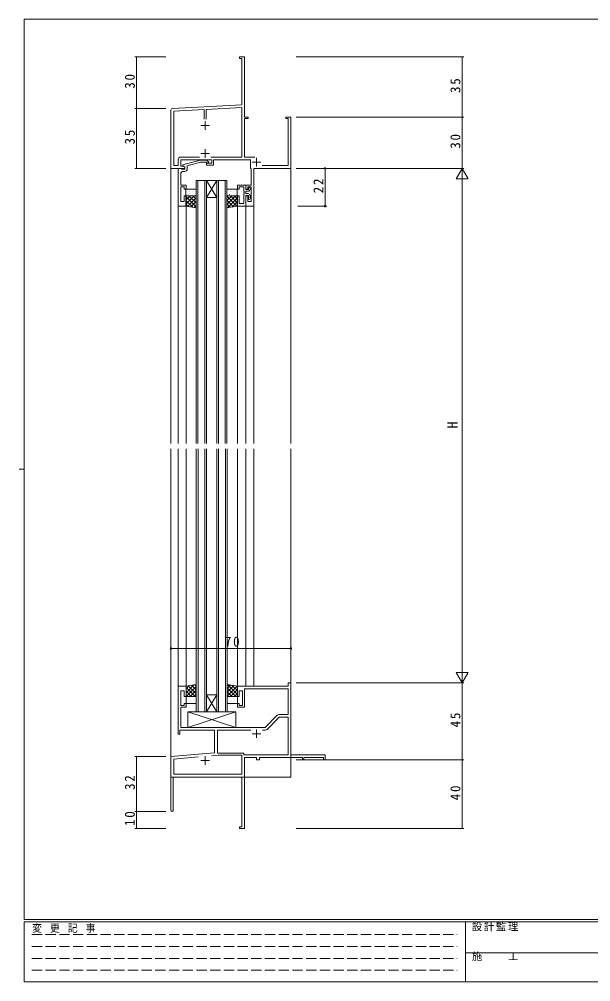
# Model space of a CAD drawing. Units: millimetres, scale not verified. Extents: x -594 to 199, y -420 to 144.
# Drawn here: x -594 to -260, y -420 to 141 of the extents above; entities that cross this region are included whole.
import ezdxf
from ezdxf.enums import TextEntityAlignment as Align

# ---------------------------------------------------------------- set-up
doc = ezdxf.new("R2010")
doc.units = ezdxf.units.MM
doc.header["$LTSCALE"] = 2
doc.linetypes.add('DASHED3', pattern=[4, 3, -1])
for name, color, linetype, lineweight in [('0-1_YKK_ZWAK', 7, 'Continuous', 9), ('0-3_YKK_11', 7, 'Continuous', 9), ('0-4_YKK_12', 2, 'Continuous', 9), ('0-5_YKK_13', 4, 'Continuous', 9), ('0-6_YKK_D', 6, 'Continuous', 9)]:
    doc.layers.add(name, color=color, linetype=linetype, lineweight=lineweight)
doc.styles.add('ＭＳ ゴシック', font='')
doc.styles.get('ＭＳ ゴシック').set_extended_font_data('MS Gothic')

msp = doc.modelspace()

# ---------------------------------------------------------------- linework, layer by layer
at = {"layer": '0-1_YKK_ZWAK'}
for p, q in [((-591.2, -383.6), (-591.2, 141.4)), ((178.8, 141.4), (-591.2, 141.4)), ((-594, -121.1), (-591.2, -121.1)), ((178.8, -383.6), (-591.2, -383.6)), ((-591.2, -420), (-591.2, -385)), ((141, -385), (-591.2, -385)), ((-333.6, -385), (-333.6, -420)), ((-333.6, -403.199), (-204.8, -403.199)), ((-591.2, -420), (141, -420))]:
    msp.add_line(p, q, dxfattribs=at)
at = {"layer": '0-1_YKK_ZWAK', "linetype": 'DASHED3'}
for p, q in [((-586.601, -392.512), (-338.409, -392.512)), ((-586.601, -399.441), (-338.409, -399.441)), ((-586.601, -406.37), (-338.409, -406.37)), ((-586.601, -413.298), (-338.409, -413.298))]:
    msp.add_line(p, q, dxfattribs=at)
at = {"layer": '0-3_YKK_11'}
for p, q in [((-465.479, 119.384), (-462.479, 119.384)), ((-465.479, 118.484), (-465.479, 119.384)), ((-464.109, 118.484), (-465.479, 118.484)), ((-464.109, 91.553), (-464.109, 118.484)), ((-462.479, 119.384), (-462.479, 100.343)), ((-462.479, 100.343), (-462.599, 100.159)), ((-462.599, 100.159), (-462.599, 99.609)), ((-462.599, 99.609), (-462.479, 99.426)), ((-462.479, 99.343), (-462.599, 99.159)), ((-462.599, 99.159), (-462.599, 98.61)), ((-462.599, 98.61), (-462.479, 98.426)), ((-462.479, 99.426), (-462.479, 99.343)), ((-462.479, 98.426), (-462.479, 84.384)), ((-504.532, 89.434), (-464.109, 91.553)), ((-464.109, 89.92), (-484.829, 88.834)), ((-464.109, 61.014), (-464.109, 89.92)), ((-505.479, 54.385), (-505.479, 88.436)), ((-486.129, 88.766), (-503.849, 87.838)), ((-503.849, 87.838), (-503.849, 56.014)), ((-486.129, 83.084), (-486.129, 88.766)), ((-486.129, 83.084), (-486.129, 88.766)), ((-484.829, 88.834), (-484.829, 83.084)), ((-462.479, 84.384), (-460.479, 84.384)), ((-460.479, 84.384), (-460.479, 83.484)), ((-438.479, 84.384), (-435.479, 84.384)), ((-438.479, 83.484), (-438.479, 84.384)), ((-435.479, 84.384), (-435.479, 54.385)), ((-487.979, 79.384), (-482.979, 79.384)), ((-485.479, 81.884), (-485.479, 76.884)), ((-462.479, 83.484), (-462.479, 61.014)), ((-460.479, 83.484), (-462.479, 83.484)), ((-437.109, 83.484), (-438.479, 83.484)), ((-437.109, 56.014), (-437.109, 83.484)), ((-487.979, 63.084), (-482.979, 63.084)), ((-485.479, 65.584), (-485.479, 60.584)), ((-501.279, 56.014), (-501.279, 59.414)), ((-499.679, 61.014), (-488.83, 61.014)), ((-499.649, 59.384), (-499.649, 55.684)), ((-481.579, 59.384), (-499.649, 59.384)), ((-488.376, 59.184), (-498.479, 56.477)), ((-498.479, 56.477), (-498.479, 55.877)), ((-495.979, 55.905), (-488.218, 57.984)), ((-484.431, 59.184), (-488.376, 59.184)), ((-488.218, 57.984), (-484.928, 57.984)), ((-484.928, 57.984), (-484.504, 57.56)), ((-484.779, 57.384), (-481.579, 57.384)), ((-484.779, 56.384), (-484.779, 57.384)), ((-480.579, 56.384), (-484.779, 56.384)), ((-483.655, 58.409), (-484.431, 59.184)), ((-482.129, 61.014), (-464.109, 61.014)), ((-481.579, 57.384), (-481.579, 59.384)), ((-480.579, 59.384), (-480.579, 56.384)), ((-459.109, 59.384), (-480.579, 59.384)), ((-462.479, 61.014), (-456.573, 61.014)), ((-459.109, 54.584), (-459.109, 59.384)), ((-457.979, 58.084), (-452.979, 58.084)), ((-455.479, 60.584), (-455.479, 55.584)), ((-497.279, 54.385), (-505.479, 54.385)), ((-503.849, 56.014), (-501.279, 56.014)), ((-499.579, 54.384), (-501.279, 54.384)), ((-501.279, 54.384), (-501.279, 32.384)), ((-499.649, 55.684), (-498.145, 55.684)), ((-499.649, 50.343), (-499.649, 51.584)), ((-499.279, 54.084), (-499.579, 54.384)), ((-499.079, 53.884), (-499.279, 54.084)), ((-497.279, 53.884), (-499.079, 53.884)), ((-498.649, 52.584), (-497.479, 52.584)), ((-498.479, 55.877), (-497.279, 55.184)), ((-498.145, 55.684), (-497.279, 55.184)), ((-497.279, 55.184), (-497.279, 53.884)), ((-497.279, 55.184), (-497.279, 54.385)), ((-495.979, 54.084), (-495.979, 55.905)), ((-458.909, 54.385), (-459.109, 54.584)), ((-458.709, 54.184), (-458.909, 54.385)), ((-458.709, 44.584), (-458.709, 54.184)), ((-457.079, 54.385), (-457.079, 32.384)), ((-435.479, 54.385), (-457.079, 54.385)), ((-452.24, 56.014), (-437.109, 56.014)), ((-499.769, 50.159), (-499.649, 50.343)), ((-499.769, 49.609), (-499.769, 50.159)), ((-499.649, 49.426), (-499.769, 49.609)), ((-499.769, 49.159), (-499.649, 49.343)), ((-499.769, 48.61), (-499.769, 49.159)), ((-499.649, 48.426), (-499.769, 48.61)), ((-499.649, 49.343), (-499.649, 49.426)), ((-499.649, 44.584), (-499.649, 48.426)), ((-496.679, 44.584), (-499.649, 44.584)), ((-499.649, 43.584), (-497.679, 43.584)), ((-499.649, 35.084), (-499.649, 43.584)), ((-497.679, 43.584), (-497.679, 42.384)), ((-497.679, 42.384), (-496.679, 42.384)), ((-496.679, 42.384), (-496.679, 44.584)), ((-466.679, 44.584), (-466.679, 42.384)), ((-461.679, 44.584), (-466.679, 44.584)), ((-466.679, 42.384), (-465.679, 42.384)), ((-465.679, 43.584), (-462.879, 43.584)), ((-465.679, 42.384), (-465.679, 43.584)), ((-462.879, 43.584), (-462.879, 41.343)), ((-462.879, 41.343), (-462.759, 41.159)), ((-462.759, 40.61), (-462.879, 40.426)), ((-462.879, 40.426), (-462.879, 40.343)), ((-462.879, 40.343), (-462.759, 40.159)), ((-462.759, 39.61), (-462.879, 39.426)), ((-462.879, 39.426), (-462.879, 34.014)), ((-462.759, 41.159), (-462.759, 40.61)), ((-462.759, 40.159), (-462.759, 39.61)), ((-461.679, 42.084), (-461.679, 44.584)), ((-461.679, 44.584), (-458.709, 44.584)), ((-461.679, 42.384), (-461.679, 44.584)), ((-460.679, 42.384), (-461.679, 42.384)), ((-460.279, 42.084), (-461.679, 42.084)), ((-461.679, 41.084), (-460.579, 41.084)), ((-461.679, 39.684), (-461.679, 41.084)), ((-460.579, 39.684), (-461.679, 39.684)), ((-460.679, 43.584), (-460.679, 42.384)), ((-458.709, 43.584), (-460.679, 43.584)), ((-459.979, 43.284), (-460.279, 42.984)), ((-460.279, 42.984), (-460.279, 42.084)), ((-459.279, 42.384), (-459.279, 42.584)), ((-458.709, 35.084), (-458.709, 43.584)), ((-497.679, 35.084), (-499.649, 35.084)), ((-497.679, 38.384), (-497.679, 35.084)), ((-496.679, 38.384), (-497.679, 38.384)), ((-496.679, 32.384), (-496.679, 38.384)), ((-466.679, 38.384), (-466.679, 32.384)), ((-465.679, 38.384), (-466.679, 38.384)), ((-465.679, 34.014), (-465.679, 38.384)), ((-462.879, 34.014), (-465.679, 34.014)), ((-461.679, 38.684), (-460.279, 38.684)), ((-461.679, 32.384), (-461.679, 38.684)), ((-461.679, 38.384), (-460.679, 38.384)), ((-461.679, 32.384), (-461.679, 38.384)), ((-460.679, 38.384), (-460.679, 35.084)), ((-460.679, 35.084), (-458.709, 35.084)), ((-460.279, 38.684), (-460.279, 36.484)), ((-460.279, 36.484), (-459.979, 36.184)), ((-459.279, 36.884), (-459.279, 38.384)), ((-501.279, 32.384), (-496.679, 32.384)), ((-466.679, 32.384), (-461.679, 32.384)), ((-457.079, 32.384), (-461.679, 32.384)), ((-437.109, -245.616), (-435.479, -245.616)), ((-437.109, -247.616), (-437.109, -245.616)), ((-435.479, -245.616), (-435.479, -287.616)), ((-501.279, -247.616), (-496.679, -247.616)), ((-501.279, -275.616), (-501.279, -247.616)), ((-499.649, -250.316), (-499.649, -258.816)), ((-497.679, -250.316), (-499.649, -250.316)), ((-497.679, -253.616), (-497.679, -250.316)), ((-496.679, -247.616), (-496.679, -253.616)), ((-466.679, -247.616), (-437.109, -247.616)), ((-466.679, -253.616), (-466.679, -247.616)), ((-465.679, -250.316), (-465.679, -253.616)), ((-463.679, -250.316), (-465.679, -250.316)), ((-463.679, -258.816), (-463.679, -250.316)), ((-462.479, -249.246), (-462.479, -259.816)), ((-437.109, -249.246), (-462.479, -249.246)), ((-437.109, -264.116), (-437.109, -249.246)), ((-496.679, -253.616), (-497.679, -253.616)), ((-497.679, -257.616), (-496.679, -257.616)), ((-497.679, -258.816), (-497.679, -257.616)), ((-496.679, -257.616), (-496.679, -259.816)), ((-465.679, -253.616), (-466.679, -253.616)), ((-466.679, -257.616), (-465.679, -257.616)), ((-466.679, -259.816), (-466.679, -257.616)), ((-465.679, -257.616), (-465.679, -258.816)), ((-499.649, -258.816), (-497.679, -258.816)), ((-499.649, -259.816), (-499.649, -271.616)), ((-496.679, -259.816), (-499.649, -259.816)), ((-462.479, -259.816), (-466.679, -259.816)), ((-465.679, -258.816), (-463.679, -258.816)), ((-450.479, -271.616), (-443.448, -264.584)), ((-449.336, -272.777), (-442.304, -265.746)), ((-442.317, -264.116), (-437.109, -264.116)), ((-442.304, -265.746), (-437.109, -265.746)), ((-437.109, -265.746), (-437.109, -287.616)), ((-500.279, -273.246), (-500.279, -275.616)), ((-479.979, -273.246), (-500.279, -273.246)), ((-499.649, -271.616), (-450.479, -271.616)), ((-479.979, -286.385), (-479.979, -273.246)), ((-478.349, -273.246), (-458.83, -273.246)), ((-478.349, -286.616), (-478.349, -273.246)), ((-455.479, -272.816), (-455.479, -277.816)), ((-452.129, -273.246), (-450.467, -273.246)), ((-452.129, -273.246), (-450.467, -273.246)), ((-500.279, -275.616), (-501.279, -275.616)), ((-457.979, -275.316), (-452.979, -275.316)), ((-505.479, -288.616), (-479.979, -286.385)), ((-505.479, -319.916), (-505.479, -288.616)), ((-503.849, -290.109), (-489.632, -288.865)), ((-503.849, -298.986), (-503.849, -290.109)), ((-487.979, -290.916), (-482.979, -290.916)), ((-485.479, -288.416), (-485.479, -293.416)), ((-481.746, -288.175), (-477.633, -287.816)), ((-481.746, -288.175), (-477.633, -287.816)), ((-462.909, -286.616), (-478.349, -286.616)), ((-477.633, -287.816), (-464.109, -287.816)), ((-464.109, -287.816), (-464.109, -298.986)), ((-462.909, -287.616), (-462.909, -286.616)), ((-437.109, -287.616), (-462.909, -287.616)), ((-462.479, -289.246), (-462.479, -309.657)), ((-455.479, -289.246), (-462.479, -289.246)), ((-455.479, -290.616), (-455.479, -289.246)), ((-453.849, -290.616), (-455.479, -290.616)), ((-453.849, -289.246), (-453.849, -290.616)), ((-428.779, -289.246), (-453.849, -289.246)), ((-435.479, -287.616), (-415.479, -287.616)), ((-428.779, -290.416), (-428.779, -289.246)), ((-427.979, -290.416), (-428.779, -290.416)), ((-427.979, -289.246), (-427.979, -290.416)), ((-416.379, -289.246), (-427.979, -289.246)), ((-416.379, -290.616), (-416.379, -289.246)), ((-415.479, -290.616), (-416.379, -290.616)), ((-415.479, -287.616), (-415.479, -290.616)), ((-504.079, -300.616), (-504.079, -319.916)), ((-464.109, -300.616), (-504.079, -300.616)), ((-464.109, -298.986), (-503.849, -298.986)), ((-464.109, -329.716), (-464.109, -300.616)), ((-462.479, -309.657), (-462.599, -309.841)), ((-462.599, -309.841), (-462.599, -310.391)), ((-462.599, -310.391), (-462.479, -310.574)), ((-462.479, -310.657), (-462.599, -310.841)), ((-462.599, -310.841), (-462.599, -311.391)), ((-462.599, -311.391), (-462.479, -311.574)), ((-462.479, -310.574), (-462.479, -310.657)), ((-462.479, -311.574), (-462.479, -330.616)), ((-465.479, -329.716), (-464.109, -329.716)), ((-465.479, -330.616), (-465.479, -329.716)), ((-462.479, -330.616), (-465.479, -330.616))]:
    msp.add_line(p, q, dxfattribs=at)
for centre, radius, start, end in [((-504.479, 88.436), 1, 93.00002, 180), ((-499.679, 59.414), 1.6, 90, 179.99998), ((-484.079, 57.984), 0.6, 224.99998, 45), ((-498.649, 51.584), 1, 90, 179.99998), ((-497.479, 54.084), 1.5, 270, 359.99998), ((-460.579, 42.384), 1.3, 270, 359.99998), ((-460.579, 38.384), 1.3, 0, 89.99998), ((-459.979, 42.584), 0.7, 0, 89.99998), ((-459.979, 36.884), 0.7, 270, 359.99998), ((-442.317, -265.716), 1.6, 89.99998, 134.99998), ((-450.467, -271.646), 1.6, 269.99998, 314.99998), ((-504.779, -319.916), 0.7, 179.99998, 0)]:
    msp.add_arc(centre, radius, start, end, dxfattribs=at)
at = {"layer": '0-4_YKK_12'}
for p, q in [((-505.479, 84.384), (-505.479, -106.116)), ((-435.479, 84.384), (-435.479, 70.684)), ((-435.479, 69.085), (-435.479, -106.116)), ((-490.779, 47.384), (-490.779, -106.116)), ((-490.779, 47.384), (-484.779, 47.384)), ((-489.779, 47.384), (-489.779, -106.116)), ((-485.779, 47.384), (-485.779, -106.116)), ((-484.779, 47.384), (-484.779, -106.116)), ((-484.779, 47.384), (-478.779, 47.384)), ((-484.779, 47.384), (-478.779, 37.384)), ((-478.779, 47.384), (-484.779, 37.384)), ((-478.779, 47.384), (-478.779, -106.116)), ((-478.779, 47.384), (-472.779, 47.384)), ((-477.779, 47.384), (-477.779, -106.116)), ((-473.779, 47.384), (-473.779, -106.116)), ((-472.779, 47.384), (-472.779, -106.116)), ((-484.779, 37.384), (-478.779, 37.384)), ((-501.279, 32.684), (-501.279, -106.116)), ((-496.679, 32.884), (-496.679, -106.116)), ((-466.679, 32.684), (-466.679, -106.116)), ((-461.679, 32.884), (-461.679, -106.116)), ((-457.079, 32.684), (-457.079, -106.116)), ((-505.479, -109.116), (-505.479, -300.616)), ((-501.279, -109.116), (-501.279, -247.916)), ((-496.679, -109.116), (-496.679, -248.116)), ((-490.679, -262.616), (-490.679, -109.116)), ((-489.679, -262.616), (-489.679, -109.116)), ((-485.679, -262.616), (-485.679, -109.116)), ((-484.679, -262.616), (-484.679, -109.116)), ((-478.679, -262.616), (-478.679, -109.116)), ((-477.679, -262.616), (-477.679, -109.116)), ((-473.679, -262.616), (-473.679, -109.116)), ((-472.679, -262.616), (-472.679, -109.116)), ((-466.679, -109.116), (-466.679, -248.116)), ((-461.679, -109.116), (-461.679, -247.616)), ((-457.079, -109.116), (-457.079, -247.616)), ((-435.479, -109.116), (-435.479, -245.616)), ((-435.479, -247.016), (-435.479, -300.616)), ((-484.679, -252.616), (-478.679, -252.616)), ((-484.679, -262.616), (-478.679, -252.616)), ((-478.679, -262.616), (-484.679, -252.616)), ((-484.679, -262.616), (-490.679, -262.616)), ((-484.679, -262.616), (-478.679, -262.616)), ((-472.679, -262.616), (-478.679, -262.616)), ((-505.479, -300.616), (-492.779, -300.616)), ((-490.979, -300.616), (-435.479, -300.616))]:
    msp.add_line(p, q, dxfattribs=at)
at = {"layer": '0-5_YKK_13'}
for p, q in [((-496.779, 41.884), (-496.779, 38.884)), ((-496.643, 39.876), (-496.597, 39.964)), ((-491.279, 42.384), (-496.279, 42.384)), ((-494.81, 41.087), (-494.767, 41.11)), ((-494.497, 40.667), (-494.49, 40.674)), ((-492.734, 40.654), (-492.69, 40.678)), ((-490.779, 38.884), (-490.779, 41.884)), ((-472.779, 41.884), (-472.779, 38.884)), ((-472.643, 39.876), (-472.597, 39.964)), ((-467.279, 42.384), (-472.279, 42.384)), ((-470.81, 41.087), (-470.767, 41.11)), ((-470.497, 40.667), (-470.49, 40.674)), ((-468.734, 40.654), (-468.69, 40.678)), ((-466.779, 38.884), (-466.779, 41.884)), ((-496.779, 33.55), (-491.945, 38.384)), ((-496.779, 35.795), (-494.19, 38.384)), ((-496.779, 38.04), (-496.435, 38.384)), ((-496.779, 38.384), (-490.779, 38.384)), ((-496.779, 32.384), (-496.779, 38.384)), ((-490.779, 31.983), (-496.779, 37.983)), ((-492.756, 31.714), (-496.779, 35.738)), ((-496.472, 38.462), (-496.465, 38.469)), ((-496.279, 38.384), (-491.279, 38.384)), ((-495.854, 32.23), (-490.779, 37.305)), ((-495.402, 39.197), (-495.358, 39.221)), ((-490.779, 34.228), (-494.936, 38.384)), ((-493.93, 31.91), (-490.779, 35.06)), ((-493.736, 38.384), (-493.707, 38.44)), ((-493.377, 38.463), (-493.333, 38.487)), ((-492.711, 38.647), (-492.704, 38.654)), ((-490.779, 36.473), (-492.691, 38.384)), ((-490.779, 38.384), (-490.779, 31.384)), ((-472.779, 38.384), (-472.779, 31.384)), ((-466.779, 38.384), (-472.779, 38.384)), ((-472.779, 33.383), (-467.778, 38.384)), ((-472.779, 35.628), (-470.023, 38.384)), ((-472.779, 37.873), (-472.268, 38.384)), ((-466.98, 32.351), (-472.779, 38.15)), ((-468.905, 32.03), (-472.779, 35.905)), ((-472.483, 31.434), (-466.779, 37.138)), ((-472.472, 38.462), (-472.465, 38.469)), ((-472.279, 38.384), (-467.279, 38.384)), ((-471.402, 39.197), (-471.358, 39.221)), ((-466.779, 34.395), (-470.769, 38.384)), ((-469.789, 31.883), (-466.779, 34.892)), ((-469.736, 38.384), (-469.707, 38.44)), ((-469.377, 38.463), (-469.333, 38.487)), ((-468.711, 38.647), (-468.704, 38.654)), ((-466.779, 36.64), (-468.524, 38.384)), ((-466.779, 32.384), (-466.779, 38.384)), ((-495.45, 32.163), (-496.779, 33.492)), ((-490.779, 31.384), (-496.779, 32.384)), ((-492.006, 31.589), (-490.779, 32.815)), ((-470.829, 31.709), (-472.779, 33.66)), ((-472.779, 31.384), (-466.779, 32.384)), ((-472.753, 31.389), (-472.779, 31.415)), ((-467.095, 32.332), (-466.779, 32.647)), ((-490.679, -246.616), (-496.679, -247.616)), ((-492.056, -246.845), (-496.679, -251.469)), ((-491.477, -246.748), (-490.679, -247.546)), ((-490.679, -253.616), (-490.679, -246.616)), ((-472.679, -253.616), (-472.679, -246.616)), ((-472.679, -246.616), (-466.679, -247.616)), ((-472.653, -246.62), (-472.679, -246.646)), ((-470.729, -246.941), (-472.679, -248.891)), ((-472.383, -246.665), (-466.679, -252.369)), ((-494.75, -247.294), (-496.679, -249.224)), ((-496.679, -247.616), (-496.679, -253.616)), ((-496.679, -248.281), (-491.345, -253.616)), ((-496.679, -250.526), (-493.59, -253.616)), ((-490.679, -247.714), (-496.581, -253.616)), ((-495.326, -247.39), (-490.679, -252.036)), ((-490.679, -249.959), (-494.336, -253.616)), ((-493.401, -247.069), (-490.679, -249.791)), ((-490.679, -252.204), (-492.091, -253.616)), ((-468.805, -247.261), (-472.679, -251.136)), ((-466.88, -247.582), (-472.679, -253.381)), ((-472.679, -248.614), (-467.678, -253.616)), ((-472.679, -250.859), (-469.923, -253.616)), ((-466.679, -249.626), (-470.669, -253.616)), ((-469.689, -247.114), (-466.679, -250.124)), ((-466.679, -251.871), (-468.424, -253.616)), ((-466.995, -247.563), (-466.679, -247.879)), ((-466.679, -247.616), (-466.679, -253.616)), ((-496.679, -252.771), (-495.835, -253.616)), ((-496.679, -253.616), (-490.679, -253.616)), ((-496.679, -257.116), (-496.679, -254.116)), ((-496.235, -257.052), (-496.191, -257.076)), ((-496.179, -253.616), (-491.179, -253.616)), ((-491.179, -257.616), (-496.179, -257.616)), ((-496.043, -255.107), (-495.997, -255.196)), ((-495.872, -253.693), (-495.865, -253.7)), ((-494.802, -254.428), (-494.758, -254.452)), ((-494.21, -256.318), (-494.167, -256.342)), ((-493.897, -255.898), (-493.89, -255.905)), ((-493.136, -253.616), (-493.107, -253.671)), ((-492.777, -253.694), (-492.733, -253.718)), ((-492.134, -255.885), (-492.09, -255.909)), ((-492.111, -253.878), (-492.104, -253.885)), ((-490.679, -254.116), (-490.679, -257.116)), ((-472.679, -253.104), (-472.168, -253.616)), ((-466.679, -253.616), (-472.679, -253.616)), ((-472.679, -257.116), (-472.679, -254.116)), ((-472.543, -255.107), (-472.497, -255.196)), ((-472.372, -253.693), (-472.365, -253.7)), ((-472.179, -253.616), (-467.179, -253.616)), ((-467.179, -257.616), (-472.179, -257.616)), ((-471.302, -254.428), (-471.258, -254.452)), ((-470.71, -256.318), (-470.667, -256.342)), ((-470.397, -255.898), (-470.39, -255.905)), ((-469.636, -253.616), (-469.607, -253.671)), ((-469.277, -253.694), (-469.233, -253.718)), ((-468.634, -255.885), (-468.59, -255.909)), ((-468.611, -253.878), (-468.604, -253.885)), ((-466.679, -254.116), (-466.679, -257.116)), ((-495.679, -262.616), (-495.679, -271.616)), ((-467.679, -262.616), (-495.679, -262.616)), ((-495.679, -262.616), (-467.679, -271.616)), ((-495.679, -271.616), (-467.679, -262.616)), ((-467.679, -271.616), (-467.679, -262.616)), ((-495.679, -271.616), (-467.679, -271.616))]:
    msp.add_line(p, q, dxfattribs=at)
for centre, start, end in [((-496.279, 41.884), 90, 180), ((-491.279, 41.884), 0, 90), ((-472.279, 41.884), 90, 180), ((-467.279, 41.884), 0, 90), ((-496.279, 38.884), 180, 270), ((-491.279, 38.884), 270, 0), ((-472.279, 38.884), 180, 270), ((-467.279, 38.884), 270, 0), ((-496.179, -254.116), 90, 180), ((-496.179, -257.116), 180, 270), ((-491.179, -254.116), 0, 90), ((-491.179, -257.116), 270, 0), ((-472.179, -254.116), 90, 180), ((-472.179, -257.116), 180, 270), ((-467.179, -254.116), 0, 90), ((-467.179, -257.116), 270, 0)]:
    msp.add_arc(centre, 0.5, start, end, dxfattribs=at)
at = {"layer": '0-6_YKK_D'}
for p, q in [((-508.479, 119.384), (-526.479, 119.384)), ((-525.479, 119.384), (-525.479, 89.384)), ((-432.479, 119.384), (-334.479, 119.384)), ((-335.479, 84.384), (-335.479, 119.384)), ((-508.479, 89.384), (-526.479, 89.384)), ((-508.479, 89.384), (-526.479, 89.384)), ((-525.479, 89.384), (-525.479, 54.385)), ((-432.479, 84.384), (-334.479, 84.384)), ((-432.479, 84.384), (-334.479, 84.384)), ((-335.479, 54.385), (-335.479, 84.384)), ((-508.479, 54.385), (-526.479, 54.385)), ((-432.479, 54.385), (-334.479, 54.385)), ((-432.479, 54.385), (-334.479, 54.385)), ((-431.479, 54.385), (-414.479, 54.385)), ((-415.479, 32.384), (-415.479, 54.385)), ((-335.479, 54.385), (-338.979, 48.322)), ((-335.479, 54.385), (-335.479, 42.26)), ((-335.479, 54.385), (-331.979, 48.322)), ((-338.979, 48.322), (-331.979, 48.322)), ((-335.479, 47.384), (-335.479, -238.616)), ((-431.479, 32.384), (-414.479, 32.384)), ((-505.479, -241.616), (-505.479, -224.616)), ((-505.479, -225.616), (-435.479, -225.616)), ((-435.479, -241.616), (-435.479, -224.616)), ((-335.479, -245.616), (-335.479, -233.491)), ((-331.979, -239.553), (-338.979, -239.553)), ((-335.479, -245.616), (-338.979, -239.553)), ((-335.479, -245.616), (-331.979, -239.553)), ((-432.479, -245.616), (-334.479, -245.616)), ((-432.479, -245.616), (-334.479, -245.616)), ((-335.479, -245.616), (-335.479, -290.616)), ((-508.479, -288.616), (-526.479, -288.616)), ((-525.479, -288.616), (-525.479, -320.616)), ((-432.479, -290.616), (-334.479, -290.616)), ((-432.479, -290.616), (-334.479, -290.616)), ((-335.479, -290.616), (-335.479, -330.616)), ((-508.479, -320.616), (-526.479, -320.616)), ((-508.479, -320.616), (-526.479, -320.616)), ((-525.479, -330.616), (-525.479, -320.616)), ((-508.479, -330.616), (-526.479, -330.616)), ((-432.479, -330.616), (-334.479, -330.616))]:
    msp.add_line(p, q, dxfattribs=at)
for centre in [(-415.479, 54.385), (-415.479, 32.384), (-505.479, -225.616), (-435.479, -225.616)]:
    msp.add_circle(centre, 0.425, dxfattribs=at)
for centre, start, end in [((-525.479, 119.384), 90, 270), ((-525.479, 119.384), 270, 90), ((-335.479, 119.384), 90, 270), ((-335.479, 119.384), 270, 90), ((-525.479, 89.384), 90, 270), ((-525.479, 89.384), 90, 270), ((-525.479, 89.384), 270, 90), ((-525.479, 89.384), 270, 90), ((-335.479, 84.384), 90, 270), ((-335.479, 84.384), 90, 270), ((-335.479, 84.384), 270, 90), ((-335.479, 84.384), 270, 90), ((-525.479, 54.385), 90, 270), ((-525.479, 54.385), 270, 90), ((-525.479, -288.616), 90, 270), ((-525.479, -288.616), 270, 90), ((-335.479, -290.616), 90, 270), ((-335.479, -290.616), 90, 270), ((-335.479, -290.616), 270, 90), ((-335.479, -290.616), 270, 90), ((-525.479, -320.616), 90, 270), ((-525.479, -320.616), 90, 270), ((-525.479, -320.616), 270, 90), ((-525.479, -320.616), 270, 90), ((-525.479, -330.616), 90, 270), ((-525.479, -330.616), 270, 90), ((-335.479, -330.616), 90, 270), ((-335.479, -330.616), 270, 90)]:
    msp.add_arc(centre, 0.106, start, end, dxfattribs=at)

# ---------------------------------------------------------------- texts
at = {"layer": '0-1_YKK_ZWAK', "char_height": 4.399, "attachment_point": 7, "style": 'ＭＳ ゴシック'}
for s, insert in [('\\T1.22;\\W0.95;変\\~更\\~記\\~事', (-586.486, -391.447)), ('\\T1.17;設計監理', (-329.831, -390.533)), ('\\T1.17;施\u3000\u3000工', (-329.831, -407.854))]:
    msp.add_mtext(s, dxfattribs=dict(at, insert=insert))
at = {"layer": '0-6_YKK_D', "color": 7, "style": 'ＭＳ ゴシック'}
msp.add_text('H', height=5.865, rotation=90, dxfattribs=at).set_placement((-336.479, -97.216), align=Align.BOTTOM_LEFT)
at = {"layer": '0-6_YKK_D', "color": 7, "char_height": 5.865, "attachment_point": 7, "rotation": 90, "style": 'ＭＳ ゴシック'}
for s, insert in [('\\T1.27;\\W0.95;30', (-526.479, 100.864)), ('\\T1.27;\\W0.95;35', (-336.479, 98.364)), ('\\T1.27;\\W0.95;35', (-526.479, 68.364)), ('\\T1.27;\\W0.95;30', (-336.479, 65.864)), ('\\T1.27;\\W0.95;22', (-416.479, 39.864)), ('\\T1.27;\\W0.95;45', (-336.479, -271.636)), ('\\T1.27;\\W0.95;32', (-526.479, -308.136)), ('\\T1.27;\\W0.95;40', (-336.479, -314.136)), ('\\T1.27;\\W0.95;10', (-526.479, -329.136))]:
    msp.add_mtext(s, dxfattribs=dict(at, insert=insert))
at = {"layer": '0-6_YKK_D', "color": 7, "insert": (-473.999, -224.616), "char_height": 5.865, "attachment_point": 7, "style": 'ＭＳ ゴシック'}
msp.add_mtext('\\T1.27;\\W0.95;70', dxfattribs=at)

doc.saveas('drawing.dxf')
